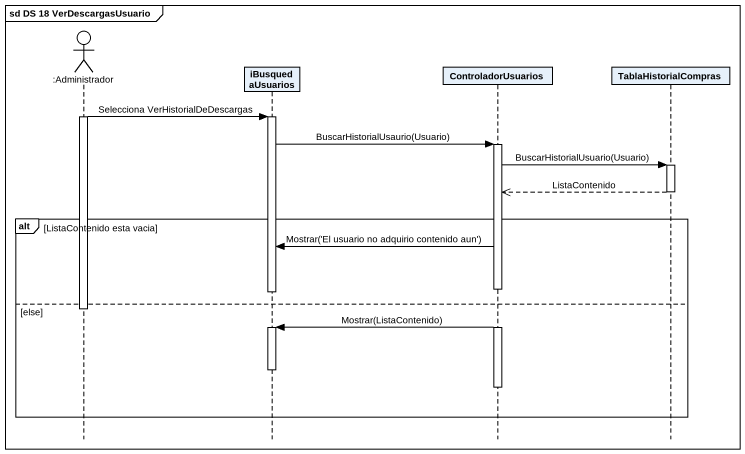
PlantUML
@startuml
mainframe sd DS 18 VerDescargasUsuario
hide footbox
actor ":Administrador" as Administrador
participant iBusquedaUsuarios
participant ControladorUsuarios
participant TablaHistorialCompras

activate Administrador
Administrador -> iBusquedaUsuarios : Selecciona VerHistorialDeDescargas
activate iBusquedaUsuarios
iBusquedaUsuarios -> ControladorUsuarios : BuscarHistorialUsaurio(Usuario)
activate ControladorUsuarios
ControladorUsuarios -> TablaHistorialCompras : BuscarHistorialUsuario(Usuario)
activate TablaHistorialCompras
TablaHistorialCompras -->> ControladorUsuarios : ListaContenido
deactivate TablaHistorialCompras
alt ListaContenido esta vacia
  ControladorUsuarios -> iBusquedaUsuarios : Mostrar('El usuario no adquirio contenido aun')
  deactivate iBusquedaUsuarios
else else
  deactivate Administrador
  ControladorUsuarios -> iBusquedaUsuarios : Mostrar(ListaContenido)
  activate iBusquedaUsuarios
  deactivate iBusquedaUsuarios
  deactivate ControladorUsuarios
end
@enduml
